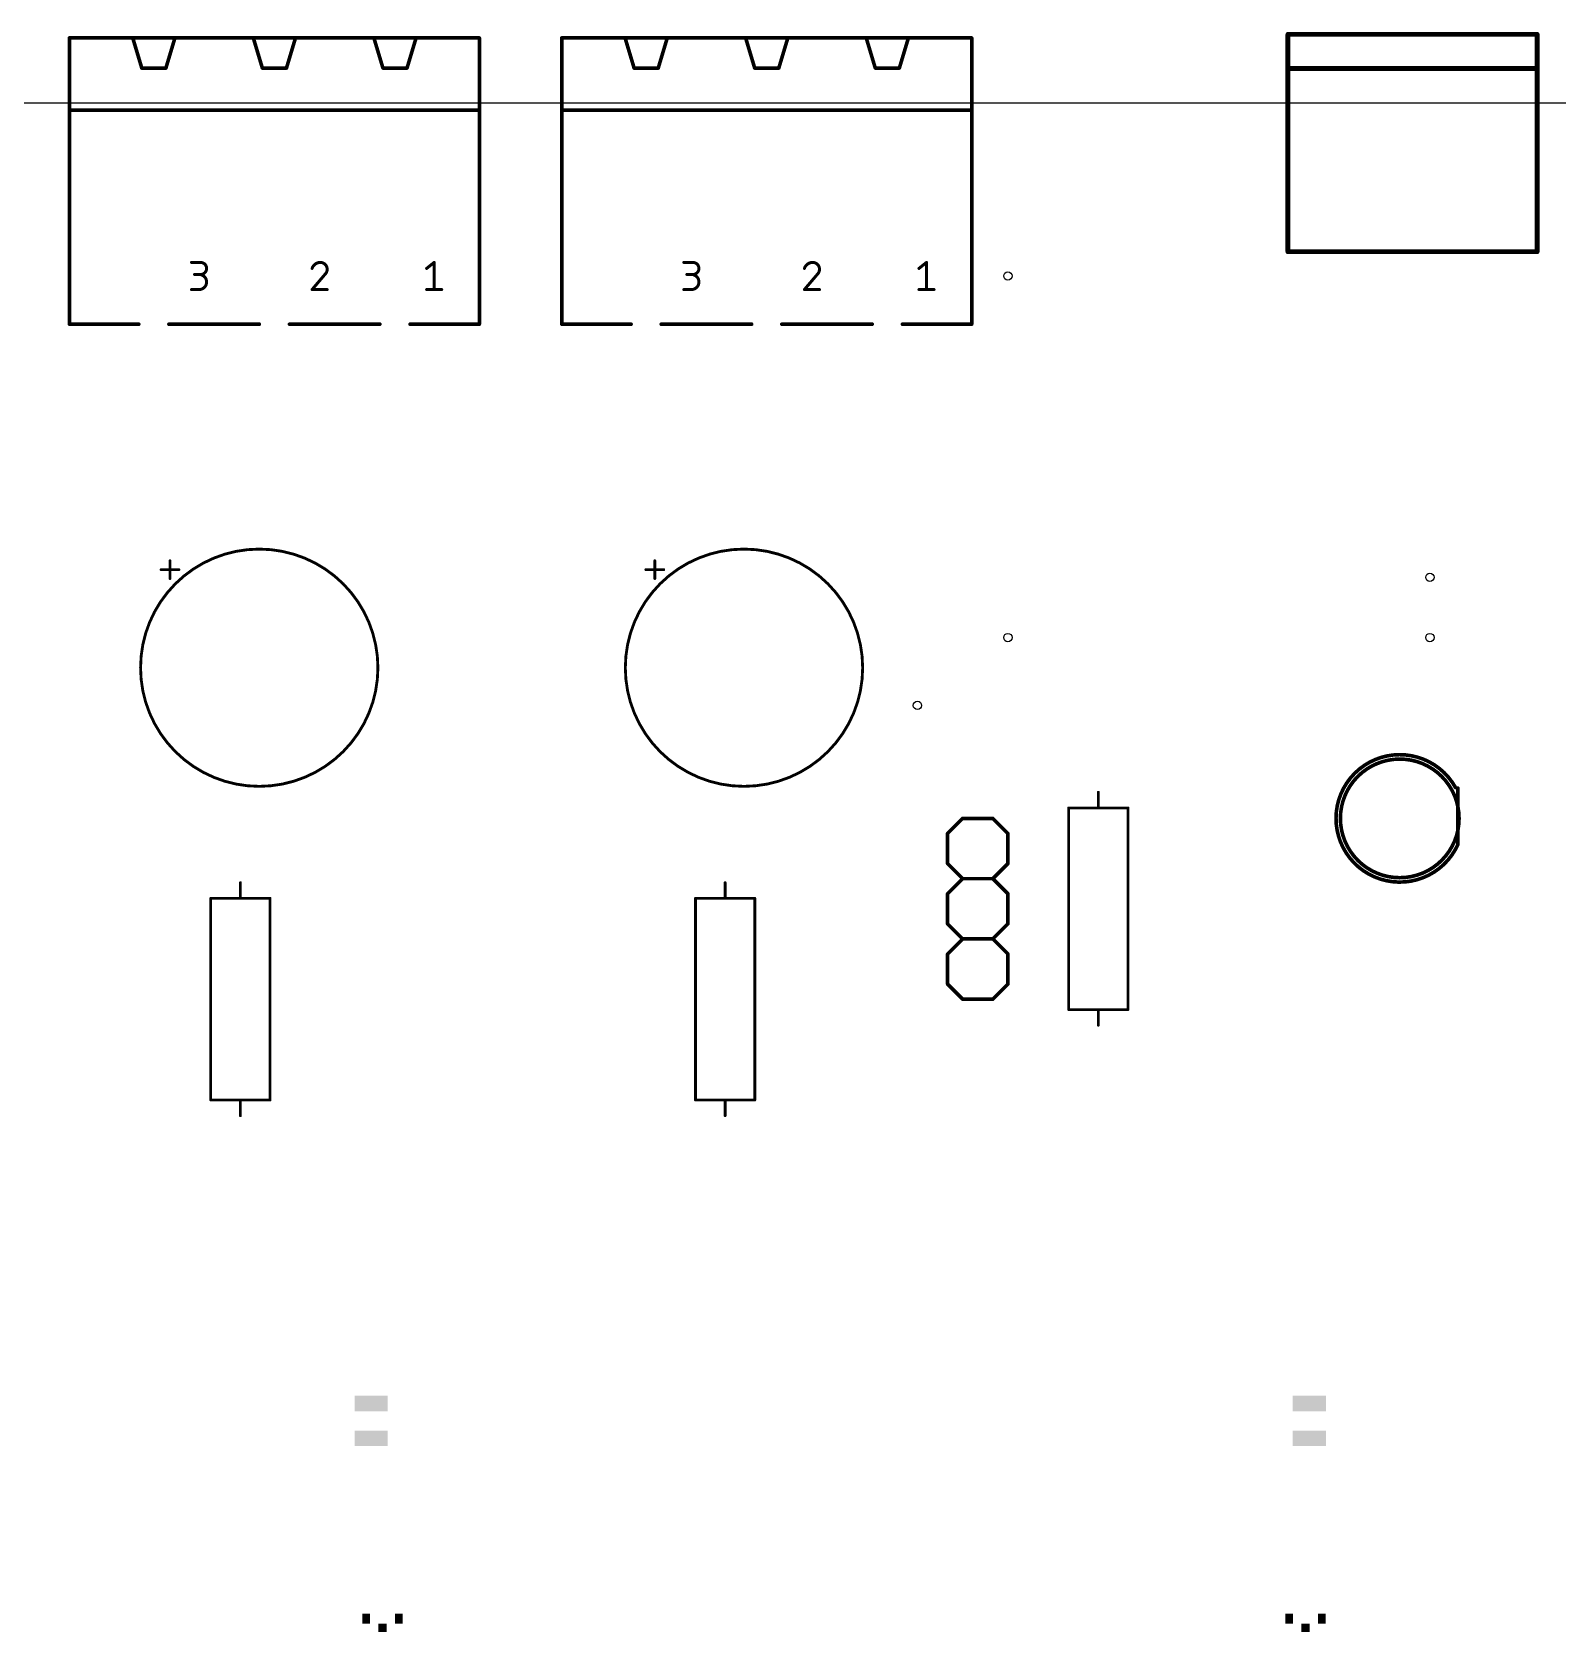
# Model space of a CAD drawing. Extents: x -9 to 239, y 3 to 146.
# Drawn here: x 56.7 to 121, y 78.7 to 146.2 of the extents above; entities that cross this region are included whole.
import ezdxf

# ---------------------------------------------------------------- set-up
doc = ezdxf.new("R2010")
doc.units = 0
for name, color, linetype in [('20', 53, 'CONTINUOUS'), ('21', 40, 'CONTINUOUS'), ('44', 253, 'CONTINUOUS')]:
    doc.layers.add(name, color=color, linetype=linetype)

# ---------------------------------------------------------------- blocks, each defined once
blk = doc.blocks.new('RECT')
blk.add_solid([(-0.5, -0.5), (0.5, -0.5), (-0.5, 0.5), (0.5, 0.5)])

msp = doc.modelspace()

# ---------------------------------------------------------------- linework, layer by layer
at = {"layer": '20'}
msp.add_line((236.2, 143.18), (-7.62, 143.18), dxfattribs=at)
at = {"layer": '21'}
for points, const_width in [([(58.2507, 142.875), (58.2507, 145.923)], 0.1524), ([(60.9177, 145.923), (58.2507, 145.923)], 0.1524), ([(62.6957, 145.923), (60.9177, 145.923)], 0.1524), ([(60.9177, 145.923), (61.2987, 144.653)], 0.1524), ([(62.6957, 145.923), (62.3147, 144.653)], 0.1524), ([(65.9977, 145.923), (62.6957, 145.923)], 0.1524), ([(65.9977, 145.923), (66.3787, 144.653)], 0.1524), ([(67.7757, 145.923), (65.9977, 145.923)], 0.1524), ([(67.7757, 145.923), (67.3947, 144.653)], 0.1524), ([(71.0777, 145.923), (67.7757, 145.923)], 0.1524), ([(71.0777, 145.923), (71.4587, 144.653)], 0.1524), ([(72.8557, 145.923), (71.0777, 145.923)], 0.1524), ([(72.8557, 145.923), (72.4747, 144.653)], 0.1524), ([(75.5227, 145.923), (72.8557, 145.923)], 0.1524), ([(75.5227, 142.875), (75.5227, 145.923)], 0.1524), ([(78.994, 142.875), (78.994, 145.923)], 0.1524), ([(81.661, 145.923), (78.994, 145.923)], 0.1524), ([(83.439, 145.923), (81.661, 145.923)], 0.1524), ([(81.661, 145.923), (82.042, 144.653)], 0.1524), ([(83.439, 145.923), (83.058, 144.653)], 0.1524), ([(86.741, 145.923), (83.439, 145.923)], 0.1524), ([(86.741, 145.923), (87.122, 144.653)], 0.1524), ([(88.519, 145.923), (86.741, 145.923)], 0.1524), ([(88.519, 145.923), (88.138, 144.653)], 0.1524), ([(91.821, 145.923), (88.519, 145.923)], 0.1524), ([(91.821, 145.923), (92.202, 144.653)], 0.1524), ([(93.599, 145.923), (91.821, 145.923)], 0.1524), ([(93.599, 145.923), (93.218, 144.653)], 0.1524), ([(96.266, 145.923), (93.599, 145.923)], 0.1524), ([(96.266, 142.875), (96.266, 145.923)], 0.1524), ([(109.588, 144.636), (109.588, 146.071)], 0.2032), ([(109.588, 146.071), (116.588, 146.071)], 0.2032), ([(116.588, 146.071), (120.088, 146.071)], 0.2032), ([(120.088, 146.071), (120.088, 144.636)], 0.2032), ([(62.3147, 144.653), (61.2987, 144.653)], 0.1524), ([(67.3947, 144.653), (66.3787, 144.653)], 0.1524), ([(71.4587, 144.653), (72.4747, 144.653)], 0.1524), ([(83.058, 144.653), (82.042, 144.653)], 0.1524), ([(88.138, 144.653), (87.122, 144.653)], 0.1524), ([(92.202, 144.653), (93.218, 144.653)], 0.1524), ([(109.588, 136.912), (109.588, 144.636)], 0.2032), ([(109.588, 144.636), (116.588, 144.636)], 0.2032), ([(116.588, 144.636), (120.088, 144.636)], 0.2032), ([(120.088, 144.636), (120.088, 136.912)], 0.2032), ([(75.5227, 142.875), (58.2507, 142.875)], 0.1524), ([(58.2507, 133.858), (58.2507, 142.875)], 0.1524), ([(75.5227, 133.858), (75.5227, 142.875)], 0.1524), ([(96.266, 142.875), (78.994, 142.875)], 0.1524), ([(78.994, 133.858), (78.994, 142.875)], 0.1524), ([(96.266, 133.858), (96.266, 142.875)], 0.1524), ([(116.588, 136.912), (109.588, 136.912)], 0.2032), ([(120.088, 136.912), (116.588, 136.912)], 0.2032), ([(63.3942, 136.4615), (63.7752, 136.4615)], 0.127), ([(73.3002, 136.2075), (73.6177, 136.4615)], 0.127), ([(73.6177, 136.4615), (73.6177, 135.3185)], 0.127), ([(84.1375, 136.4615), (84.5185, 136.4615)], 0.127), ([(94.0435, 136.2075), (94.361, 136.4615)], 0.127), ([(94.361, 136.4615), (94.361, 135.3185)], 0.127), ([(63.7752, 135.9535), (63.5212, 135.9535)], 0.127), ([(69.0139, 135.9535), (68.4742, 135.3185)], 0.127), ([(84.5185, 135.9535), (84.2645, 135.9535)], 0.127), ([(89.7572, 135.9535), (89.2175, 135.3185)], 0.127), ([(63.3942, 135.3185), (63.7117, 135.3185)], 0.127), ([(68.4742, 135.3185), (69.1092, 135.3185)], 0.127), ([(73.3002, 135.3185), (73.9352, 135.3185)], 0.127), ([(84.1375, 135.3185), (84.455, 135.3185)], 0.127), ([(89.2175, 135.3185), (89.8525, 135.3185)], 0.127), ([(94.0435, 135.3185), (94.6785, 135.3185)], 0.127), ([(61.1717, 133.858), (58.2507, 133.858)], 0.1524), ([(66.2517, 133.858), (62.4417, 133.858)], 0.1524), ([(71.3317, 133.858), (67.5217, 133.858)], 0.1524), ([(75.5227, 133.858), (72.6017, 133.858)], 0.1524), ([(81.915, 133.858), (78.994, 133.858)], 0.1524), ([(86.995, 133.858), (83.185, 133.858)], 0.1524), ([(92.075, 133.858), (88.265, 133.858)], 0.1524), ([(96.266, 133.858), (93.345, 133.858)], 0.1524), ([(62.1151, 123.5126), (62.8651, 123.5126)], 0.12), ([(62.4901, 123.8876), (62.4901, 123.1376)], 0.12), ([(82.5389, 123.5126), (83.2889, 123.5126)], 0.12), ([(82.9139, 123.8876), (82.9139, 123.1376)], 0.12), ([(101.6, 113.47), (101.6, 114.131)], 0.12), ([(116.75, 111.93), (116.75, 114.305)], 0.1524), ([(102.85, 113.47), (100.35, 113.47)], 0.12), ([(100.35, 113.47), (100.35, 104.97)], 0.12), ([(102.85, 104.97), (102.85, 113.47)], 0.12), ([(95.25, 112.395), (95.885, 113.03)], 0.1524), ([(95.885, 113.03), (97.155, 113.03)], 0.1524), ([(97.155, 113.03), (97.79, 112.395)], 0.1524), ([(95.25, 111.125), (95.25, 112.395)], 0.1524), ([(97.79, 112.395), (97.79, 111.125)], 0.1524), ([(95.885, 110.49), (95.25, 111.125)], 0.1524), ([(97.79, 111.125), (97.155, 110.49)], 0.1524), ([(65.4528, 109.66), (65.4528, 110.321)], 0.12), ([(85.8767, 109.66), (85.8767, 110.321)], 0.12), ([(95.25, 109.855), (95.885, 110.49)], 0.1524), ([(95.25, 108.585), (95.25, 109.855)], 0.1524), ([(95.885, 110.49), (97.155, 110.49)], 0.1524), ([(97.155, 110.49), (97.79, 109.855)], 0.1524), ([(97.79, 109.855), (97.79, 108.585)], 0.1524), ([(66.7028, 109.66), (64.2028, 109.66)], 0.12), ([(64.2028, 109.66), (64.2028, 101.16)], 0.12), ([(66.7028, 101.16), (66.7028, 109.66)], 0.12), ([(87.1267, 109.66), (84.6267, 109.66)], 0.12), ([(84.6267, 109.66), (84.6267, 101.16)], 0.12), ([(87.1267, 101.16), (87.1267, 109.66)], 0.12), ([(95.885, 107.95), (95.25, 108.585)], 0.1524), ([(97.79, 108.585), (97.155, 107.95)], 0.1524), ([(95.25, 107.315), (95.885, 107.95)], 0.1524), ([(95.885, 107.95), (97.155, 107.95)], 0.1524), ([(97.155, 107.95), (97.79, 107.315)], 0.1524), ([(95.25, 106.045), (95.25, 107.315)], 0.1524), ([(97.79, 107.315), (97.79, 106.045)], 0.1524), ([(95.25, 106.045), (95.885, 105.41)], 0.1524), ([(97.155, 105.41), (97.79, 106.045)], 0.1524), ([(95.885, 105.41), (97.155, 105.41)], 0.1524), ([(100.35, 104.97), (102.85, 104.97)], 0.12), ([(101.6, 104.97), (101.6, 104.309)], 0.12), ([(64.2028, 101.16), (66.7028, 101.16)], 0.12), ([(65.4528, 101.16), (65.4528, 100.499)], 0.12), ([(84.6267, 101.16), (87.1267, 101.16)], 0.12), ([(85.8767, 101.16), (85.8767, 100.499)], 0.12)]:
    msp.add_lwpolyline(points, dxfattribs=dict(at, const_width=const_width))
for points, const_width in [([(58.2888, 145.923, 1), (58.2126, 145.923)], 0.0762), ([(58.2507, 145.9611, 1), (58.2507, 145.8849)], 0.0762), ([(60.9177, 145.9611, 1), (60.9177, 145.8849)], 0.0762), ([(60.9542, 145.9339, 1), (60.8812, 145.9121)], 0.0762), ([(60.9177, 145.8849, 1), (60.9177, 145.9611)], 0.0762), ([(62.6957, 145.9611, 1), (62.6957, 145.8849)], 0.0762), ([(62.7322, 145.9121, 1), (62.6592, 145.9339)], 0.0762), ([(62.6957, 145.8849, 1), (62.6957, 145.9611)], 0.0762), ([(66.0342, 145.9339, 1), (65.9612, 145.9121)], 0.0762), ([(65.9977, 145.9611, 1), (65.9977, 145.8849)], 0.0762), ([(65.9977, 145.8849, 1), (65.9977, 145.9611)], 0.0762), ([(67.7757, 145.9611, 1), (67.7757, 145.8849)], 0.0762), ([(67.8122, 145.9121, 1), (67.7392, 145.9339)], 0.0762), ([(67.7757, 145.8849, 1), (67.7757, 145.9611)], 0.0762), ([(71.1142, 145.9339, 1), (71.0412, 145.9121)], 0.0762), ([(71.0777, 145.9611, 1), (71.0777, 145.8849)], 0.0762), ([(71.0777, 145.8849, 1), (71.0777, 145.9611)], 0.0762), ([(72.8557, 145.9611, 1), (72.8557, 145.8849)], 0.0762), ([(72.8922, 145.9121, 1), (72.8192, 145.9339)], 0.0762), ([(72.8557, 145.8849, 1), (72.8557, 145.9611)], 0.0762), ([(75.5608, 145.923, 1), (75.4846, 145.923)], 0.0762), ([(75.5227, 145.8849, 1), (75.5227, 145.9611)], 0.0762), ([(79.0321, 145.923, 1), (78.9559, 145.923)], 0.0762), ([(78.994, 145.9611, 1), (78.994, 145.8849)], 0.0762), ([(81.661, 145.9611, 1), (81.661, 145.8849)], 0.0762), ([(81.6975, 145.9339, 1), (81.6245, 145.9121)], 0.0762), ([(81.661, 145.8849, 1), (81.661, 145.9611)], 0.0762), ([(83.439, 145.9611, 1), (83.439, 145.8849)], 0.0762), ([(83.4755, 145.9121, 1), (83.4025, 145.9339)], 0.0762), ([(83.439, 145.8849, 1), (83.439, 145.9611)], 0.0762), ([(86.7775, 145.9339, 1), (86.7045, 145.9121)], 0.0762), ([(86.741, 145.9611, 1), (86.741, 145.8849)], 0.0762), ([(86.741, 145.8849, 1), (86.741, 145.9611)], 0.0762), ([(88.519, 145.9611, 1), (88.519, 145.8849)], 0.0762), ([(88.5555, 145.9121, 1), (88.4825, 145.9339)], 0.0762), ([(88.519, 145.8849, 1), (88.519, 145.9611)], 0.0762), ([(91.8575, 145.9339, 1), (91.7845, 145.9121)], 0.0762), ([(91.821, 145.9611, 1), (91.821, 145.8849)], 0.0762), ([(91.821, 145.8849, 1), (91.821, 145.9611)], 0.0762), ([(93.599, 145.9611, 1), (93.599, 145.8849)], 0.0762), ([(93.6355, 145.9121, 1), (93.5625, 145.9339)], 0.0762), ([(93.599, 145.8849, 1), (93.599, 145.9611)], 0.0762), ([(96.3041, 145.923, 1), (96.2279, 145.923)], 0.0762), ([(96.266, 145.8849, 1), (96.266, 145.9611)], 0.0762), ([(109.6388, 146.071, 1), (109.5372, 146.071)], 0.1016), ([(109.588, 146.1218, 1), (109.588, 146.0202)], 0.1016), ([(116.588, 146.1218, 1), (116.588, 146.0202)], 0.1016), ([(116.588, 146.0202, 1), (116.588, 146.1218)], 0.1016), ([(120.1388, 146.071, 1), (120.0372, 146.071)], 0.1016), ([(120.088, 146.0202, 1), (120.088, 146.1218)], 0.1016), ([(61.2987, 144.6911, 1), (61.2987, 144.6149)], 0.0762), ([(61.2622, 144.6421, 1), (61.3352, 144.6639)], 0.0762), ([(62.2782, 144.6639, 1), (62.3512, 144.6421)], 0.0762), ([(62.3147, 144.6149, 1), (62.3147, 144.6911)], 0.0762), ([(66.3787, 144.6911, 1), (66.3787, 144.6149)], 0.0762), ([(66.3422, 144.6421, 1), (66.4152, 144.6639)], 0.0762), ([(67.3582, 144.6639, 1), (67.4312, 144.6421)], 0.0762), ([(67.3947, 144.6149, 1), (67.3947, 144.6911)], 0.0762), ([(71.4587, 144.6911, 1), (71.4587, 144.6149)], 0.0762), ([(71.4222, 144.6421, 1), (71.4952, 144.6639)], 0.0762), ([(72.4382, 144.6639, 1), (72.5112, 144.6421)], 0.0762), ([(72.4747, 144.6149, 1), (72.4747, 144.6911)], 0.0762), ([(82.042, 144.6911, 1), (82.042, 144.6149)], 0.0762), ([(82.0055, 144.6421, 1), (82.0785, 144.6639)], 0.0762), ([(83.0215, 144.6639, 1), (83.0945, 144.6421)], 0.0762), ([(83.058, 144.6149, 1), (83.058, 144.6911)], 0.0762), ([(87.122, 144.6911, 1), (87.122, 144.6149)], 0.0762), ([(87.0855, 144.6421, 1), (87.1585, 144.6639)], 0.0762), ([(88.1015, 144.6639, 1), (88.1745, 144.6421)], 0.0762), ([(88.138, 144.6149, 1), (88.138, 144.6911)], 0.0762), ([(92.202, 144.6911, 1), (92.202, 144.6149)], 0.0762), ([(92.1655, 144.6421, 1), (92.2385, 144.6639)], 0.0762), ([(93.1815, 144.6639, 1), (93.2545, 144.6421)], 0.0762), ([(93.218, 144.6149, 1), (93.218, 144.6911)], 0.0762), ([(109.6388, 144.636, 1), (109.5372, 144.636)], 0.1016), ([(109.588, 144.6868, 1), (109.588, 144.5852)], 0.1016), ([(109.5372, 144.636, 1), (109.6388, 144.636)], 0.1016), ([(116.588, 144.6868, 1), (116.588, 144.5852)], 0.1016), ([(116.588, 144.5852, 1), (116.588, 144.6868)], 0.1016), ([(120.1388, 144.636, 1), (120.0372, 144.636)], 0.1016), ([(120.0372, 144.636, 1), (120.1388, 144.636)], 0.1016), ([(120.088, 144.5852, 1), (120.088, 144.6868)], 0.1016), ([(58.2507, 142.9131, 1), (58.2507, 142.8369)], 0.0762), ([(58.2888, 142.875, 1), (58.2126, 142.875)], 0.0762), ([(58.2126, 142.875, 1), (58.2888, 142.875)], 0.0762), ([(75.5608, 142.875, 1), (75.4846, 142.875)], 0.0762), ([(75.4846, 142.875, 1), (75.5608, 142.875)], 0.0762), ([(75.5227, 142.8369, 1), (75.5227, 142.9131)], 0.0762), ([(78.994, 142.9131, 1), (78.994, 142.8369)], 0.0762), ([(79.0321, 142.875, 1), (78.9559, 142.875)], 0.0762), ([(78.9559, 142.875, 1), (79.0321, 142.875)], 0.0762), ([(96.3041, 142.875, 1), (96.2279, 142.875)], 0.0762), ([(96.2279, 142.875, 1), (96.3041, 142.875)], 0.0762), ([(96.266, 142.8369, 1), (96.266, 142.9131)], 0.0762), ([(109.588, 136.9628, 1), (109.588, 136.8612)], 0.1016), ([(109.5372, 136.912, 1), (109.6388, 136.912)], 0.1016), ([(116.588, 136.9628, 1), (116.588, 136.8612)], 0.1016), ([(116.588, 136.8612, 1), (116.588, 136.9628)], 0.1016), ([(120.0372, 136.912, 1), (120.1388, 136.912)], 0.1016), ([(120.088, 136.8612, 1), (120.088, 136.9628)], 0.1016), ([(63.3942, 136.4932, 1), (63.3942, 136.4298)], 0.0635), ([(63.7752, 135.9535, 1), (63.7752, 136.4615)], 0.127), ([(63.7752, 136.4932, 1), (63.7752, 136.4298)], 0.0635), ([(63.7752, 136.4298, 1), (63.7752, 136.4932)], 0.0635), ([(68.8234, 136.4615, 0.3252), (68.4742, 136.2075)], 0.127), ([(68.444, 136.2173, 1), (68.5044, 136.1977)], 0.0635), ([(69.1092, 136.1757, 0.4142), (68.8234, 136.4615)], 0.127), ([(68.8234, 136.4932, 1), (68.8234, 136.4298)], 0.0635), ([(68.8234, 136.4298, 1), (68.8234, 136.4932)], 0.0635), ([(69.0139, 135.9535, 0.2053), (69.1092, 136.1757)], 0.127), ([(69.1409, 136.1758, 1), (69.0774, 136.1757)], 0.0635), ([(73.2803, 136.2323, 1), (73.32, 136.1827)], 0.0635), ([(73.6494, 136.4615, 1), (73.5859, 136.4615)], 0.0635), ([(73.6375, 136.4367, 1), (73.5978, 136.4863)], 0.0635), ([(84.1375, 136.4932, 1), (84.1375, 136.4298)], 0.0635), ([(84.5185, 135.9535, 1), (84.5185, 136.4615)], 0.127), ([(84.5185, 136.4932, 1), (84.5185, 136.4298)], 0.0635), ([(84.5185, 136.4298, 1), (84.5185, 136.4932)], 0.0635), ([(89.5667, 136.4615, 0.3252), (89.2175, 136.2075)], 0.127), ([(89.1873, 136.2173, 1), (89.2477, 136.1977)], 0.0635), ([(89.8525, 136.1757, 0.4142), (89.5667, 136.4615)], 0.127), ([(89.5667, 136.4932, 1), (89.5667, 136.4298)], 0.0635), ([(89.5667, 136.4298, 1), (89.5667, 136.4932)], 0.0635), ([(89.7572, 135.9535, 0.2053), (89.8525, 136.1757)], 0.127), ([(89.8842, 136.1758, 1), (89.8207, 136.1757)], 0.0635), ([(94.0237, 136.2323, 1), (94.0633, 136.1827)], 0.0635), ([(94.3927, 136.4615, 1), (94.3292, 136.4615)], 0.0635), ([(94.3808, 136.4367, 1), (94.3412, 136.4863)], 0.0635), ([(63.5212, 135.9853, 1), (63.5212, 135.9218)], 0.0635), ([(63.7117, 135.3185, 1), (63.7117, 135.9535)], 0.127), ([(63.7117, 135.9853, 1), (63.7117, 135.9218)], 0.0635), ([(63.7752, 135.9853, 1), (63.7752, 135.9218)], 0.0635), ([(63.7752, 135.9218, 1), (63.7752, 135.9853)], 0.0635), ([(68.992, 135.9765, 1), (69.0358, 135.9305)], 0.0635), ([(69.0381, 135.9329, 1), (68.9897, 135.9741)], 0.0635), ([(69.0774, 136.1757, 1), (69.1409, 136.1757)], 0.0635), ([(84.2645, 135.9853, 1), (84.2645, 135.9218)], 0.0635), ([(84.455, 135.3185, 1), (84.455, 135.9535)], 0.127), ([(84.455, 135.9853, 1), (84.455, 135.9218)], 0.0635), ([(84.5185, 135.9853, 1), (84.5185, 135.9218)], 0.0635), ([(84.5185, 135.9218, 1), (84.5185, 135.9853)], 0.0635), ([(89.7353, 135.9765, 1), (89.7791, 135.9305)], 0.0635), ([(89.7814, 135.9329, 1), (89.7331, 135.9741)], 0.0635), ([(89.8207, 136.1757, 1), (89.8842, 136.1757)], 0.0635), ([(63.3942, 135.3502, 1), (63.3942, 135.2868)], 0.0635), ([(63.7117, 135.3502, 1), (63.7117, 135.2868)], 0.0635), ([(63.7117, 135.2868, 1), (63.7117, 135.3502)], 0.0635), ([(68.4742, 135.3502, 1), (68.4742, 135.2868)], 0.0635), ([(68.45, 135.3391, 1), (68.4984, 135.2979)], 0.0635), ([(69.1092, 135.2868, 1), (69.1092, 135.3502)], 0.0635), ([(73.3002, 135.3502, 1), (73.3002, 135.2868)], 0.0635), ([(73.5859, 135.3185, 1), (73.6494, 135.3185)], 0.0635), ([(73.9352, 135.2868, 1), (73.9352, 135.3502)], 0.0635), ([(84.1375, 135.3502, 1), (84.1375, 135.2868)], 0.0635), ([(84.455, 135.3502, 1), (84.455, 135.2868)], 0.0635), ([(84.455, 135.2868, 1), (84.455, 135.3502)], 0.0635), ([(89.2175, 135.3502, 1), (89.2175, 135.2868)], 0.0635), ([(89.1933, 135.3391, 1), (89.2417, 135.2979)], 0.0635), ([(89.8525, 135.2868, 1), (89.8525, 135.3502)], 0.0635), ([(94.0435, 135.3502, 1), (94.0435, 135.2868)], 0.0635), ([(94.3292, 135.3185, 1), (94.3927, 135.3185)], 0.0635), ([(94.6785, 135.2868, 1), (94.6785, 135.3502)], 0.0635), ([(58.2507, 133.8961, 1), (58.2507, 133.8199)], 0.0762), ([(58.2126, 133.858, 1), (58.2888, 133.858)], 0.0762), ([(61.1717, 133.8199, 1), (61.1717, 133.8961)], 0.0762), ([(62.4417, 133.8961, 1), (62.4417, 133.8199)], 0.0762), ([(66.2517, 133.8199, 1), (66.2517, 133.8961)], 0.0762), ([(67.5217, 133.8961, 1), (67.5217, 133.8199)], 0.0762), ([(71.3317, 133.8199, 1), (71.3317, 133.8961)], 0.0762), ([(72.6017, 133.8961, 1), (72.6017, 133.8199)], 0.0762), ([(75.4846, 133.858, 1), (75.5608, 133.858)], 0.0762), ([(75.5227, 133.8199, 1), (75.5227, 133.8961)], 0.0762), ([(78.994, 133.8961, 1), (78.994, 133.8199)], 0.0762), ([(78.9559, 133.858, 1), (79.0321, 133.858)], 0.0762), ([(81.915, 133.8199, 1), (81.915, 133.8961)], 0.0762), ([(83.185, 133.8961, 1), (83.185, 133.8199)], 0.0762), ([(86.995, 133.8199, 1), (86.995, 133.8961)], 0.0762), ([(88.265, 133.8961, 1), (88.265, 133.8199)], 0.0762), ([(92.075, 133.8199, 1), (92.075, 133.8961)], 0.0762), ([(93.345, 133.8961, 1), (93.345, 133.8199)], 0.0762), ([(96.2279, 133.858, 1), (96.3041, 133.858)], 0.0762), ([(96.266, 133.8199, 1), (96.266, 133.8961)], 0.0762), ([(66.2476, 114.38, 1), (66.2476, 124.38, 1), (66.2476, 114.38)], 0.12), ([(86.6714, 114.38, 1), (86.6714, 124.38, 1), (86.6714, 114.38)], 0.12), ([(62.1151, 123.5426, 1), (62.1151, 123.4826)], 0.06), ([(62.5201, 123.8876, 1), (62.4601, 123.8876)], 0.06), ([(62.8651, 123.4826, 1), (62.8651, 123.5426)], 0.06), ([(82.5389, 123.5426, 1), (82.5389, 123.4826)], 0.06), ([(82.9439, 123.8876, 1), (82.8839, 123.8876)], 0.06), ([(83.2889, 123.4826, 1), (83.2889, 123.5426)], 0.06), ([(62.4601, 123.1376, 1), (62.5201, 123.1376)], 0.06), ([(82.8839, 123.1376, 1), (82.9439, 123.1376)], 0.06), ([(116.65, 114.33, 4.2361), (116.75, 111.93)], 0.1524), ([(114.3, 110.53, 1), (114.3, 115.53, 1), (114.3, 110.53)], 0.1524), ([(101.63, 114.131, 1), (101.57, 114.131)], 0.06), ([(116.6167, 114.3116, 1), (116.6833, 114.3484)], 0.0762), ([(116.7881, 114.305, 1), (116.7119, 114.305)], 0.0762), ([(100.35, 113.5, 1), (100.35, 113.44)], 0.06), ([(100.38, 113.47, 1), (100.32, 113.47)], 0.06), ([(101.57, 113.47, 1), (101.63, 113.47)], 0.06), ([(102.88, 113.47, 1), (102.82, 113.47)], 0.06), ([(102.85, 113.44, 1), (102.85, 113.5)], 0.06), ([(95.885, 113.0681, 1), (95.885, 112.9919)], 0.0762), ([(95.9119, 113.0031, 1), (95.8581, 113.0569)], 0.0762), ([(97.1819, 113.0569, 1), (97.1281, 113.0031)], 0.0762), ([(97.155, 112.9919, 1), (97.155, 113.0681)], 0.0762), ([(95.2881, 112.395, 1), (95.2119, 112.395)], 0.0762), ([(95.2231, 112.4219, 1), (95.2769, 112.3681)], 0.0762), ([(97.8281, 112.395, 1), (97.7519, 112.395)], 0.0762), ([(97.7631, 112.3681, 1), (97.8169, 112.4219)], 0.0762), ([(116.7119, 111.93, 1), (116.7881, 111.93)], 0.0762), ([(116.7848, 111.9144, 1), (116.7152, 111.9456)], 0.0762), ([(95.2119, 111.125, 1), (95.2881, 111.125)], 0.0762), ([(95.2769, 111.1519, 1), (95.2231, 111.0981)], 0.0762), ([(97.7519, 111.125, 1), (97.8281, 111.125)], 0.0762), ([(97.8169, 111.0981, 1), (97.7631, 111.1519)], 0.0762), ([(65.4828, 110.321, 1), (65.4228, 110.321)], 0.06), ([(85.9067, 110.321, 1), (85.8467, 110.321)], 0.06), ([(95.2881, 109.855, 1), (95.2119, 109.855)], 0.0762), ([(95.2231, 109.8819, 1), (95.2769, 109.8281)], 0.0762), ([(95.885, 110.5281, 1), (95.885, 110.4519)], 0.0762), ([(95.9119, 110.4631, 1), (95.8581, 110.5169)], 0.0762), ([(95.8581, 110.4631, 1), (95.9119, 110.5169)], 0.0762), ([(97.1819, 110.5169, 1), (97.1281, 110.4631)], 0.0762), ([(97.1281, 110.5169, 1), (97.1819, 110.4631)], 0.0762), ([(97.155, 110.4519, 1), (97.155, 110.5281)], 0.0762), ([(97.8281, 109.855, 1), (97.7519, 109.855)], 0.0762), ([(97.7631, 109.8281, 1), (97.8169, 109.8819)], 0.0762), ([(64.2028, 109.69, 1), (64.2028, 109.63)], 0.06), ([(64.2328, 109.66, 1), (64.1728, 109.66)], 0.06), ([(65.4228, 109.66, 1), (65.4828, 109.66)], 0.06), ([(66.7328, 109.66, 1), (66.6728, 109.66)], 0.06), ([(66.7028, 109.63, 1), (66.7028, 109.69)], 0.06), ([(84.6267, 109.69, 1), (84.6267, 109.63)], 0.06), ([(84.6567, 109.66, 1), (84.5967, 109.66)], 0.06), ([(85.8467, 109.66, 1), (85.9067, 109.66)], 0.06), ([(87.1567, 109.66, 1), (87.0967, 109.66)], 0.06), ([(87.1267, 109.63, 1), (87.1267, 109.69)], 0.06), ([(95.2119, 108.585, 1), (95.2881, 108.585)], 0.0762), ([(95.2769, 108.6119, 1), (95.2231, 108.5581)], 0.0762), ([(97.7519, 108.585, 1), (97.8281, 108.585)], 0.0762), ([(97.8169, 108.5581, 1), (97.7631, 108.6119)], 0.0762), ([(95.885, 107.9881, 1), (95.885, 107.9119)], 0.0762), ([(95.9119, 107.9231, 1), (95.8581, 107.9769)], 0.0762), ([(95.8581, 107.9231, 1), (95.9119, 107.9769)], 0.0762), ([(97.1819, 107.9769, 1), (97.1281, 107.9231)], 0.0762), ([(97.1281, 107.9769, 1), (97.1819, 107.9231)], 0.0762), ([(97.155, 107.9119, 1), (97.155, 107.9881)], 0.0762), ([(95.2881, 107.315, 1), (95.2119, 107.315)], 0.0762), ([(95.2231, 107.3419, 1), (95.2769, 107.2881)], 0.0762), ([(97.8281, 107.315, 1), (97.7519, 107.315)], 0.0762), ([(97.7631, 107.2881, 1), (97.8169, 107.3419)], 0.0762), ([(95.2119, 106.045, 1), (95.2881, 106.045)], 0.0762), ([(95.2769, 106.0719, 1), (95.2231, 106.0181)], 0.0762), ([(97.7519, 106.045, 1), (97.8281, 106.045)], 0.0762), ([(97.8169, 106.0181, 1), (97.7631, 106.0719)], 0.0762), ([(95.885, 105.4481, 1), (95.885, 105.3719)], 0.0762), ([(95.8581, 105.3831, 1), (95.9119, 105.4369)], 0.0762), ([(97.1281, 105.4369, 1), (97.1819, 105.3831)], 0.0762), ([(97.155, 105.3719, 1), (97.155, 105.4481)], 0.0762), ([(100.35, 105, 1), (100.35, 104.94)], 0.06), ([(100.32, 104.97, 1), (100.38, 104.97)], 0.06), ([(101.63, 104.97, 1), (101.57, 104.97)], 0.06), ([(102.82, 104.97, 1), (102.88, 104.97)], 0.06), ([(102.85, 104.94, 1), (102.85, 105)], 0.06), ([(101.57, 104.309, 1), (101.63, 104.309)], 0.06), ([(64.2028, 101.19, 1), (64.2028, 101.13)], 0.06), ([(64.1728, 101.16, 1), (64.2328, 101.16)], 0.06), ([(65.4828, 101.16, 1), (65.4228, 101.16)], 0.06), ([(66.6728, 101.16, 1), (66.7328, 101.16)], 0.06), ([(66.7028, 101.13, 1), (66.7028, 101.19)], 0.06), ([(84.6267, 101.19, 1), (84.6267, 101.13)], 0.06), ([(84.5967, 101.16, 1), (84.6567, 101.16)], 0.06), ([(85.9067, 101.16, 1), (85.8467, 101.16)], 0.06), ([(87.0967, 101.16, 1), (87.1567, 101.16)], 0.06), ([(87.1267, 101.13, 1), (87.1267, 101.19)], 0.06), ([(65.4228, 100.499, 1), (65.4828, 100.499)], 0.06), ([(85.8467, 100.499, 1), (85.9067, 100.499)], 0.06)]:
    msp.add_lwpolyline(points, format="xyb", dxfattribs=dict(at, const_width=const_width))
at = {"layer": '44'}
for centre in [(97.79, 135.89), (115.57, 123.19), (97.79, 120.65), (115.57, 120.65), (93.98, 117.7925)]:
    msp.add_circle(centre, 0.175, dxfattribs=at)

# ---------------------------------------------------------------- block references
at = {"layer": '21', "xscale": 0.65, "yscale": 1.4, "rotation": 270}
for p in [(70.9626, 88.3718), (110.4915, 88.3718), (70.9626, 86.8986), (110.4915, 86.8986)]:
    msp.add_blockref('RECT', p, dxfattribs=at)
at = {"layer": '21'}
for p, xscale, yscale in [((70.749, 79.3025), 0.325, 0.425), ((71.4365, 78.915), 0.35, 0.35), ((72.124, 79.3025), 0.325, 0.425), ((109.6449, 79.3025), 0.325, 0.425), ((110.3324, 78.915), 0.35, 0.35), ((111.0199, 79.3025), 0.325, 0.425)]:
    msp.add_blockref('RECT', p, dxfattribs=dict(at, xscale=xscale, yscale=yscale))

doc.saveas('drawing.dxf')
